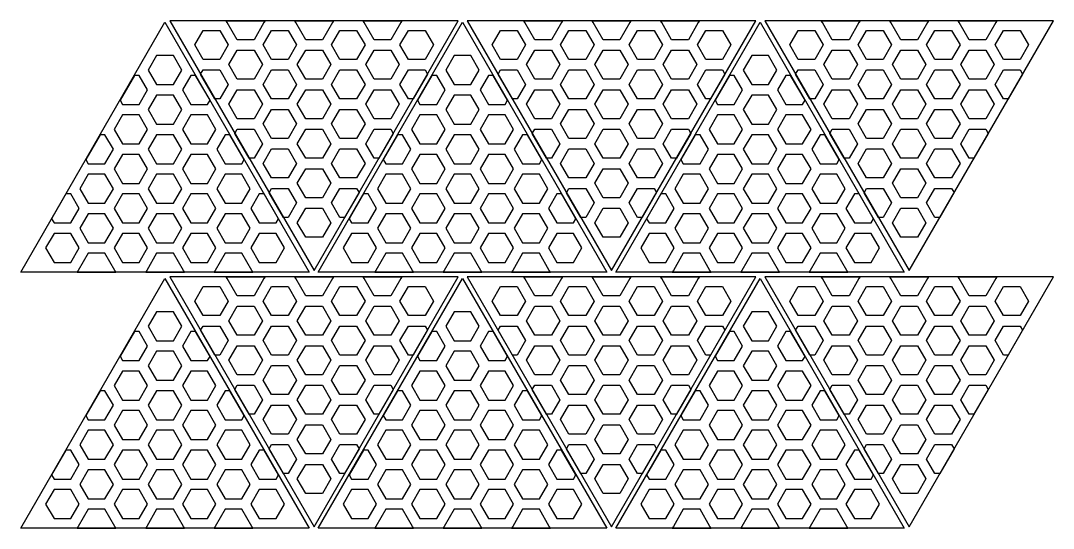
# Model space of a CAD drawing. Extents: x 3 to 759, y 3 to 375.
import ezdxf

# ---------------------------------------------------------------- set-up
doc = ezdxf.new("R2010")
doc.units = 0
doc.layers.add('Layer_1', color=7, linetype='CONTINUOUS')

msp = doc.modelspace()

# ---------------------------------------------------------------- linework, layer by layer
at = {"layer": 'Layer_1', "color": 1}
for points in [[(108.896258, 373.74043), (214.523262, 190.789078), (3.269245, 190.789078), (108.896258, 373.74043)], [(217.976485, 191.987082), (323.603489, 374.928892), (112.349472, 374.928892), (217.976485, 191.987082)], [(326.670413, 373.74043), (432.297713, 190.789078), (221.043104, 190.789078), (326.670413, 373.74043)], [(435.750645, 191.987082), (541.377945, 374.928892), (330.123336, 374.928892), (435.750645, 191.987082)], [(544.458149, 373.73999), (650.087984, 190.788638), (438.828305, 190.788638), (544.458149, 373.73999)], [(653.538405, 191.987482), (759.16824, 374.929292), (547.908561, 374.929292), (653.538405, 191.987482)], [(108.896258, 186.220971), (214.523262, 3.269618), (3.269245, 3.269618), (108.896258, 186.220971)], [(217.976485, 4.467722), (323.603489, 187.409532), (112.349472, 187.409532), (217.976485, 4.467722)], [(326.670413, 186.220971), (432.297713, 3.269618), (221.043104, 3.269618), (326.670413, 186.220971)], [(435.750645, 4.467722), (541.377945, 187.409532), (330.123336, 187.409532), (435.750645, 4.467722)], [(544.458149, 186.220531), (650.087984, 3.269179), (438.828305, 3.269179), (544.458149, 186.220531)], [(653.538405, 4.468122), (759.16824, 187.409932), (547.908561, 187.409932), (653.538405, 4.468122)]]:
    msp.add_lwpolyline(points, dxfattribs=at)
at = {"layer": 'Layer_1', "color": 5}
for points in [[(112.349472, 374.928674), (112.349472, 374.928674)], [(161.799472, 361.0046), (154.524472, 373.578904), (153.749472, 374.928914), (182.099472, 374.928914), (181.299472, 373.578904), (174.049472, 361.0046), (161.799472, 361.0046)], [(211.874472, 361.0046), (204.624472, 373.578904), (203.849472, 374.928914), (232.174472, 374.928914), (231.399472, 373.578904), (224.124472, 361.0046), (211.874472, 361.0046)], [(261.974472, 361.0046), (254.699472, 373.578904), (253.924472, 374.928914), (282.274472, 374.928914), (281.499472, 373.578904), (274.224472, 361.0046), (261.974472, 361.0046)], [(330.123336, 374.928674), (330.123336, 374.928674)], [(379.573475, 361.0046), (372.298454, 373.578904), (371.523452, 374.928914), (399.873531, 374.928914), (399.073529, 373.578904), (391.823509, 361.0046), (379.573475, 361.0046)], [(429.648615, 361.0046), (422.398595, 373.578904), (421.623592, 374.928914), (449.948672, 374.928914), (449.173669, 373.578904), (441.898649, 361.0046), (429.648615, 361.0046)], [(479.748755, 361.0046), (472.473735, 373.578904), (471.698733, 374.928914), (500.048812, 374.928914), (499.27381, 373.578904), (491.998789, 361.0046), (479.748755, 361.0046)], [(547.908561, 374.929074), (547.908561, 374.929074)], [(597.359887, 361.005), (590.084692, 373.579304), (589.309671, 374.929314), (617.660431, 374.929314), (616.860409, 373.579304), (609.610215, 361.005), (597.359887, 361.005)], [(647.436229, 361.005), (640.186034, 373.579304), (639.411014, 374.929314), (667.736773, 374.929314), (666.961752, 373.579304), (659.686557, 361.005), (647.436229, 361.005)], [(697.537571, 361.005), (690.262376, 373.579304), (689.487356, 374.929314), (717.838115, 374.929314), (717.063095, 373.579304), (709.7879, 361.005), (697.537571, 361.005)], [(136.749472, 346.605111), (130.624472, 357.204558), (136.749472, 367.829044), (148.999472, 367.829044), (155.124472, 357.204558), (148.999472, 346.605111), (136.749472, 346.605111)], [(186.849472, 346.605111), (180.724472, 357.204558), (186.849472, 367.829044), (199.099472, 367.829044), (205.224472, 357.204558), (199.099472, 346.605111), (186.849472, 346.605111)], [(236.924472, 346.605111), (230.799472, 357.204558), (236.924472, 367.829044), (249.174472, 367.829044), (255.299472, 357.204558), (249.174472, 346.605111), (236.924472, 346.605111)], [(287.024472, 346.605111), (280.899472, 357.204558), (287.024472, 367.829044), (299.274472, 367.829044), (305.399472, 357.204558), (299.274472, 346.605111), (287.024472, 346.605111)], [(354.523404, 346.605111), (348.398387, 357.204558), (354.523404, 367.829044), (366.773439, 367.829044), (372.898456, 357.204558), (366.773439, 346.605111), (354.523404, 346.605111)], [(404.623545, 346.605111), (398.498528, 357.204558), (404.623545, 367.829044), (416.873579, 367.829044), (422.998596, 357.204558), (416.873579, 346.605111), (404.623545, 346.605111)], [(454.698685, 346.605111), (448.573668, 357.204558), (454.698685, 367.829044), (466.948719, 367.829044), (473.073736, 357.204558), (466.948719, 346.605111), (454.698685, 346.605111)], [(504.798825, 346.605111), (498.673808, 357.204558), (504.798825, 367.829044), (517.04886, 367.829044), (523.173877, 357.204558), (517.04886, 346.605111), (504.798825, 346.605111)], [(572.309215, 346.605511), (566.184051, 357.204958), (572.309215, 367.829444), (584.559544, 367.829444), (590.684708, 357.204958), (584.559544, 346.605511), (572.309215, 346.605511)], [(622.410558, 346.605511), (616.285394, 357.204958), (622.410558, 367.829444), (634.660886, 367.829444), (640.78605, 357.204958), (634.660886, 346.605511), (622.410558, 346.605511)], [(672.4869, 346.605511), (666.361736, 357.204958), (672.4869, 367.829444), (684.737228, 367.829444), (690.862392, 357.204958), (684.737228, 346.605511), (672.4869, 346.605511)], [(722.588243, 346.605511), (716.463078, 357.204958), (722.588243, 367.829444), (734.838571, 367.829444), (740.963735, 357.204958), (734.838571, 346.605511), (722.588243, 346.605511)], [(102.794245, 349.364352), (96.669245, 338.739352), (102.794245, 328.139352), (115.044245, 328.139352), (121.169245, 338.739352), (115.044245, 349.364352), (102.794245, 349.364352)], [(161.799472, 332.13085), (155.674472, 342.755312), (161.799472, 353.354759), (174.049472, 353.354759), (180.174472, 342.755312), (174.049472, 332.13085), (161.799472, 332.13085)], [(211.874472, 332.13085), (205.749472, 342.755312), (211.874472, 353.354759), (224.124472, 353.354759), (230.249472, 342.755312), (224.124472, 332.13085), (211.874472, 332.13085)], [(261.974472, 332.13085), (255.849472, 342.755312), (261.974472, 353.354759), (274.224472, 353.354759), (280.349472, 342.755312), (274.224472, 332.13085), (261.974472, 332.13085)], [(320.568383, 349.364352), (314.443366, 338.739352), (320.568383, 328.139352), (332.818417, 328.139352), (338.943434, 338.739352), (332.818417, 349.364352), (320.568383, 349.364352)], [(379.573475, 332.13085), (373.448457, 342.755312), (379.573475, 353.354759), (391.823509, 353.354759), (397.948526, 342.755312), (391.823509, 332.13085), (379.573475, 332.13085)], [(429.648615, 332.13085), (423.523598, 342.755312), (429.648615, 353.354759), (441.898649, 353.354759), (448.023666, 342.755312), (441.898649, 332.13085), (429.648615, 332.13085)], [(479.748755, 332.13085), (473.623738, 342.755312), (479.748755, 353.354759), (491.998789, 353.354759), (498.123807, 342.755312), (491.998789, 332.13085), (479.748755, 332.13085)], [(538.355973, 349.363912), (532.230808, 338.738912), (538.355973, 328.138912), (550.606301, 328.138912), (556.731465, 338.738912), (550.606301, 349.363912), (538.355973, 349.363912)], [(597.359887, 332.13125), (591.234722, 342.755712), (597.359887, 353.355159), (609.610215, 353.355159), (615.735379, 342.755712), (609.610215, 332.13125), (597.359887, 332.13125)], [(647.436229, 332.13125), (641.311064, 342.755712), (647.436229, 353.355159), (659.686557, 353.355159), (665.811721, 342.755712), (659.686557, 332.13125), (647.436229, 332.13125)], [(697.537571, 332.13125), (691.412407, 342.755712), (697.537571, 353.355159), (709.7879, 353.355159), (715.913064, 342.755712), (709.7879, 332.13125), (697.537571, 332.13125)], [(86.469245, 334.889352), (75.994245, 316.739352), (77.769245, 313.664352), (90.019245, 313.664352), (96.144245, 324.264352), (90.019245, 334.889352), (86.469245, 334.889352)], [(127.844245, 334.889352), (121.719245, 324.264352), (127.844245, 313.664352), (140.094245, 313.664352), (141.844245, 316.689352), (131.319245, 334.889352), (127.844245, 334.889352)], [(145.424472, 317.656605), (134.949472, 335.780636), (136.749472, 338.880474), (148.999472, 338.880474), (155.124472, 328.281051), (148.999472, 317.656605), (145.424472, 317.656605)], [(186.849472, 317.656605), (180.724472, 328.281051), (186.849472, 338.880474), (199.099472, 338.880474), (205.224472, 328.281051), (199.099472, 317.656605), (186.849472, 317.656605)], [(236.924472, 317.656605), (230.799472, 328.281051), (236.924472, 338.880474), (249.174472, 338.880474), (255.299472, 328.281051), (249.174472, 317.656605), (236.924472, 317.656605)], [(287.024472, 317.656605), (280.899472, 328.281051), (287.024472, 338.880474), (299.274472, 338.880474), (301.024472, 335.830713), (290.524472, 317.656605), (287.024472, 317.656605)], [(304.243337, 334.889352), (293.768308, 316.739352), (295.543313, 313.664352), (307.793347, 313.664352), (313.918364, 324.264352), (307.793347, 334.889352), (304.243337, 334.889352)], [(345.618453, 334.889352), (339.493436, 324.264352), (345.618453, 313.664352), (357.868487, 313.664352), (359.618492, 316.689352), (349.093463, 334.889352), (345.618453, 334.889352)], [(363.198429, 317.656605), (352.723399, 335.780636), (354.523404, 338.880474), (366.773439, 338.880474), (372.898456, 328.281051), (366.773439, 317.656605), (363.198429, 317.656605)], [(404.623545, 317.656605), (398.498528, 328.281051), (404.623545, 338.880474), (416.873579, 338.880474), (422.998596, 328.281051), (416.873579, 317.656605), (404.623545, 317.656605)], [(454.698685, 317.656605), (448.573668, 328.281051), (454.698685, 338.880474), (466.948719, 338.880474), (473.073736, 328.281051), (466.948719, 317.656605), (454.698685, 317.656605)], [(504.798825, 317.656605), (498.673808, 328.281051), (504.798825, 338.880474), (517.04886, 338.880474), (518.798864, 335.830713), (508.298835, 317.656605), (504.798825, 317.656605)], [(522.030535, 334.888912), (511.555254, 316.738912), (513.330302, 313.663912), (525.58063, 313.663912), (531.705794, 324.263912), (525.58063, 334.888912), (522.030535, 334.888912)], [(563.406644, 334.888912), (557.28148, 324.263912), (563.406644, 313.663912), (575.656972, 313.663912), (577.407019, 316.688912), (566.881737, 334.888912), (563.406644, 334.888912)], [(580.984448, 317.657005), (570.509167, 335.781036), (572.309215, 338.880874), (584.559544, 338.880874), (590.684708, 328.281451), (584.559544, 317.657005), (580.984448, 317.657005)], [(622.410558, 317.657005), (616.285394, 328.281451), (622.410558, 338.880874), (634.660886, 338.880874), (640.78605, 328.281451), (634.660886, 317.657005), (622.410558, 317.657005)], [(672.4869, 317.657005), (666.361736, 328.281451), (672.4869, 338.880874), (684.737228, 338.880874), (690.862392, 328.281451), (684.737228, 317.657005), (672.4869, 317.657005)], [(722.588243, 317.657005), (716.463078, 328.281451), (722.588243, 338.880874), (734.838571, 338.880874), (736.588618, 335.831113), (726.088336, 317.657005), (722.588243, 317.657005)], [(102.794245, 320.414352), (96.669245, 309.814352), (102.794245, 299.189352), (115.044245, 299.189352), (121.169245, 309.814352), (115.044245, 320.414352), (102.794245, 320.414352)], [(161.799472, 303.18236), (155.674472, 313.806806), (161.799472, 324.406253), (174.049472, 324.406253), (180.174472, 313.806806), (174.049472, 303.18236), (161.799472, 303.18236)], [(211.874472, 303.18236), (205.749472, 313.806806), (211.874472, 324.406253), (224.124472, 324.406253), (230.249472, 313.806806), (224.124472, 303.18236), (211.874472, 303.18236)], [(261.974472, 303.18236), (255.849472, 313.806806), (261.974472, 324.406253), (274.224472, 324.406253), (280.349472, 313.806806), (274.224472, 303.18236), (261.974472, 303.18236)], [(320.568383, 320.414352), (314.443366, 309.814352), (320.568383, 299.189352), (332.818417, 299.189352), (338.943434, 309.814352), (332.818417, 320.414352), (320.568383, 320.414352)], [(379.573475, 303.18236), (373.448457, 313.806806), (379.573475, 324.406253), (391.823509, 324.406253), (397.948526, 313.806806), (391.823509, 303.18236), (379.573475, 303.18236)], [(429.648615, 303.18236), (423.523598, 313.806806), (429.648615, 324.406253), (441.898649, 324.406253), (448.023666, 313.806806), (441.898649, 303.18236), (429.648615, 303.18236)], [(479.748755, 303.18236), (473.623738, 313.806806), (479.748755, 324.406253), (491.998789, 324.406253), (498.123807, 313.806806), (491.998789, 303.18236), (479.748755, 303.18236)], [(538.355973, 320.413912), (532.230808, 309.813912), (538.355973, 299.188912), (550.606301, 299.188912), (556.731465, 309.813912), (550.606301, 320.413912), (538.355973, 320.413912)], [(597.359887, 303.18276), (591.234722, 313.807206), (597.359887, 324.406653), (609.610215, 324.406653), (615.735379, 313.807206), (609.610215, 303.18276), (597.359887, 303.18276)], [(647.436229, 303.18276), (641.311064, 313.807206), (647.436229, 324.406653), (659.686557, 324.406653), (665.811721, 313.807206), (659.686557, 303.18276), (647.436229, 303.18276)], [(697.537571, 303.18276), (691.412407, 313.807206), (697.537571, 324.406653), (709.7879, 324.406653), (715.913064, 313.807206), (709.7879, 303.18276), (697.537571, 303.18276)], [(186.849472, 288.708115), (180.724472, 299.332561), (186.849472, 309.957007), (199.099472, 309.957007), (205.224472, 299.332561), (199.099472, 288.708115), (186.849472, 288.708115)], [(236.924472, 288.708115), (230.799472, 299.332561), (236.924472, 309.957007), (249.174472, 309.957007), (255.299472, 299.332561), (249.174472, 288.708115), (236.924472, 288.708115)], [(404.623545, 288.708115), (398.498528, 299.332561), (404.623545, 309.957007), (416.873579, 309.957007), (422.998596, 299.332561), (416.873579, 288.708115), (404.623545, 288.708115)], [(454.698685, 288.708115), (448.573668, 299.332561), (454.698685, 309.957007), (466.948719, 309.957007), (473.073736, 299.332561), (466.948719, 288.708115), (454.698685, 288.708115)], [(622.410558, 288.708515), (616.285394, 299.332961), (622.410558, 309.957407), (634.660886, 309.957407), (640.78605, 299.332961), (634.660886, 288.708515), (622.410558, 288.708515)], [(672.4869, 288.708515), (666.361736, 299.332961), (672.4869, 309.957407), (684.737228, 309.957407), (690.862392, 299.332961), (684.737228, 288.708515), (672.4869, 288.708515)], [(77.769245, 305.939352), (71.644245, 295.339352), (77.769245, 284.714352), (90.019245, 284.714352), (96.144245, 295.339352), (90.019245, 305.939352), (77.769245, 305.939352)], [(127.844245, 305.939352), (121.719245, 295.339352), (127.844245, 284.714352), (140.094245, 284.714352), (146.219245, 295.339352), (140.094245, 305.939352), (127.844245, 305.939352)], [(295.543313, 305.939352), (289.418296, 295.339352), (295.543313, 284.714352), (307.793347, 284.714352), (313.918364, 295.339352), (307.793347, 305.939352), (295.543313, 305.939352)], [(345.618453, 305.939352), (339.493436, 295.339352), (345.618453, 284.714352), (357.868487, 284.714352), (363.993504, 295.339352), (357.868487, 305.939352), (345.618453, 305.939352)], [(513.330302, 305.938912), (507.205138, 295.338912), (513.330302, 284.713912), (525.58063, 284.713912), (531.705794, 295.338912), (525.58063, 305.938912), (513.330302, 305.938912)], [(563.406644, 305.938912), (557.28148, 295.338912), (563.406644, 284.713912), (575.656972, 284.713912), (581.782136, 295.338912), (575.656972, 305.938912), (563.406644, 305.938912)], [(170.474472, 274.258869), (159.999472, 292.382923), (161.799472, 295.482762), (174.049472, 295.482762), (180.174472, 284.858316), (174.049472, 274.258869), (170.474472, 274.258869)], [(211.874472, 274.258869), (205.749472, 284.858316), (211.874472, 295.482762), (224.124472, 295.482762), (230.249472, 284.858316), (224.124472, 274.258869), (211.874472, 274.258869)], [(261.974472, 274.258869), (255.849472, 284.858316), (261.974472, 295.482762), (274.224472, 295.482762), (275.974472, 292.432921), (265.474472, 274.258869), (261.974472, 274.258869)], [(388.248499, 274.258869), (377.77347, 292.382923), (379.573475, 295.482762), (391.823509, 295.482762), (397.948526, 284.858316), (391.823509, 274.258869), (388.248499, 274.258869)], [(429.648615, 274.258869), (423.523598, 284.858316), (429.648615, 295.482762), (441.898649, 295.482762), (448.023666, 284.858316), (441.898649, 274.258869), (429.648615, 274.258869)], [(479.748755, 274.258869), (473.623738, 284.858316), (479.748755, 295.482762), (491.998789, 295.482762), (493.748794, 292.432921), (483.248765, 274.258869), (479.748755, 274.258869)], [(606.035119, 274.259269), (595.559838, 292.383323), (597.359887, 295.483162), (609.610215, 295.483162), (615.735379, 284.858716), (609.610215, 274.259269), (606.035119, 274.259269)], [(647.436229, 274.259269), (641.311064, 284.858716), (647.436229, 295.483162), (659.686557, 295.483162), (665.811721, 284.858716), (659.686557, 274.259269), (647.436229, 274.259269)], [(697.537571, 274.259269), (691.412407, 284.858716), (697.537571, 295.483162), (709.7879, 295.483162), (711.537946, 292.433321), (701.037665, 274.259269), (697.537571, 274.259269)], [(61.394245, 291.464352), (50.919245, 273.339352), (52.719245, 270.239352), (64.969245, 270.239352), (71.094245, 280.864352), (64.969245, 291.464352), (61.394245, 291.464352)], [(102.794245, 291.464352), (96.669245, 280.864352), (102.794245, 270.239352), (115.044245, 270.239352), (121.169245, 280.864352), (115.044245, 291.464352), (102.794245, 291.464352)], [(152.894245, 291.464352), (146.769245, 280.864352), (152.894245, 270.239352), (165.144245, 270.239352), (166.894245, 273.289352), (156.394245, 291.464352), (152.894245, 291.464352)], [(279.168267, 291.464352), (268.693238, 273.339352), (270.493243, 270.239352), (282.743277, 270.239352), (288.868294, 280.864352), (282.743277, 291.464352), (279.168267, 291.464352)], [(320.568383, 291.464352), (314.443366, 280.864352), (320.568383, 270.239352), (332.818417, 270.239352), (338.943434, 280.864352), (332.818417, 291.464352), (320.568383, 291.464352)], [(370.668523, 291.464352), (364.543506, 280.864352), (370.668523, 270.239352), (382.918557, 270.239352), (384.668562, 273.289352), (374.168533, 291.464352), (370.668523, 291.464352)], [(496.954863, 291.463912), (486.479582, 273.338912), (488.279631, 270.238912), (500.529959, 270.238912), (506.655123, 280.863912), (500.529959, 291.463912), (496.954863, 291.463912)], [(538.355973, 291.463912), (532.230808, 280.863912), (538.355973, 270.238912), (550.606301, 270.238912), (556.731465, 280.863912), (550.606301, 291.463912), (538.355973, 291.463912)], [(588.457315, 291.463912), (582.332151, 280.863912), (588.457315, 270.238912), (600.707644, 270.238912), (602.45769, 273.288912), (591.957409, 291.463912), (588.457315, 291.463912)], [(186.849472, 259.784624), (180.724472, 270.384071), (186.849472, 281.008517), (199.099472, 281.008517), (205.224472, 270.384071), (199.099472, 259.784624), (186.849472, 259.784624)], [(236.924472, 259.784624), (230.799472, 270.384071), (236.924472, 281.008517), (249.174472, 281.008517), (255.299472, 270.384071), (249.174472, 259.784624), (236.924472, 259.784624)], [(404.623545, 259.784624), (398.498528, 270.384071), (404.623545, 281.008517), (416.873579, 281.008517), (422.998596, 270.384071), (416.873579, 259.784624), (404.623545, 259.784624)], [(454.698685, 259.784624), (448.573668, 270.384071), (454.698685, 281.008517), (466.948719, 281.008517), (473.073736, 270.384071), (466.948719, 259.784624), (454.698685, 259.784624)], [(622.410558, 259.785024), (616.285394, 270.384471), (622.410558, 281.008917), (634.660886, 281.008917), (640.78605, 270.384471), (634.660886, 259.785024), (622.410558, 259.785024)], [(672.4869, 259.785024), (666.361736, 270.384471), (672.4869, 281.008917), (684.737228, 281.008917), (690.862392, 270.384471), (684.737228, 259.785024), (672.4869, 259.785024)], [(77.769245, 277.014352), (71.644245, 266.389352), (77.769245, 255.764352), (90.019245, 255.764352), (96.144245, 266.389352), (90.019245, 277.014352), (77.769245, 277.014352)], [(127.844245, 277.014352), (121.719245, 266.389352), (127.844245, 255.764352), (140.094245, 255.764352), (146.219245, 266.389352), (140.094245, 277.014352), (127.844245, 277.014352)], [(295.543313, 277.014352), (289.418296, 266.389352), (295.543313, 255.764352), (307.793347, 255.764352), (313.918364, 266.389352), (307.793347, 277.014352), (295.543313, 277.014352)], [(345.618453, 277.014352), (339.493436, 266.389352), (345.618453, 255.764352), (357.868487, 255.764352), (363.993504, 266.389352), (357.868487, 277.014352), (345.618453, 277.014352)], [(513.330302, 277.013912), (507.205138, 266.388912), (513.330302, 255.763912), (525.58063, 255.763912), (531.705794, 266.388912), (525.58063, 277.013912), (513.330302, 277.013912)], [(563.406644, 277.013912), (557.28148, 266.388912), (563.406644, 255.763912), (575.656972, 255.763912), (581.782136, 266.388912), (575.656972, 277.013912), (563.406644, 277.013912)], [(211.874472, 245.310379), (205.749472, 255.909826), (211.874472, 266.534272), (224.124472, 266.534272), (230.249472, 255.909826), (224.124472, 245.310379), (211.874472, 245.310379)], [(429.648615, 245.310379), (423.523598, 255.909826), (429.648615, 266.534272), (441.898649, 266.534272), (448.023666, 255.909826), (441.898649, 245.310379), (429.648615, 245.310379)], [(647.436229, 245.310779), (641.311064, 255.910226), (647.436229, 266.534672), (659.686557, 266.534672), (665.811721, 255.910226), (659.686557, 245.310779), (647.436229, 245.310779)], [(52.719245, 262.539352), (46.594245, 251.914352), (52.719245, 241.314352), (64.969245, 241.314352), (71.094245, 251.914352), (64.969245, 262.539352), (52.719245, 262.539352)], [(102.794245, 262.539352), (96.669245, 251.914352), (102.794245, 241.314352), (115.044245, 241.314352), (121.169245, 251.914352), (115.044245, 262.539352), (102.794245, 262.539352)], [(152.894245, 262.539352), (146.769245, 251.914352), (152.894245, 241.314352), (165.144245, 241.314352), (171.269245, 251.914352), (165.144245, 262.539352), (152.894245, 262.539352)], [(270.493243, 262.539352), (264.368225, 251.914352), (270.493243, 241.314352), (282.743277, 241.314352), (288.868294, 251.914352), (282.743277, 262.539352), (270.493243, 262.539352)], [(320.568383, 262.539352), (314.443366, 251.914352), (320.568383, 241.314352), (332.818417, 241.314352), (338.943434, 251.914352), (332.818417, 262.539352), (320.568383, 262.539352)], [(370.668523, 262.539352), (364.543506, 251.914352), (370.668523, 241.314352), (382.918557, 241.314352), (389.043575, 251.914352), (382.918557, 262.539352), (370.668523, 262.539352)], [(488.279631, 262.538912), (482.154466, 251.913912), (488.279631, 241.313912), (500.529959, 241.313912), (506.655123, 251.913912), (500.529959, 262.538912), (488.279631, 262.538912)], [(538.355973, 262.538912), (532.230808, 251.913912), (538.355973, 241.313912), (550.606301, 241.313912), (556.731465, 251.913912), (550.606301, 262.538912), (538.355973, 262.538912)], [(588.457315, 262.538912), (582.332151, 251.913912), (588.457315, 241.313912), (600.707644, 241.313912), (606.832808, 251.913912), (600.707644, 262.538912), (588.457315, 262.538912)], [(195.549472, 230.836134), (185.074472, 248.985187), (186.849472, 252.060027), (199.099472, 252.060027), (205.224472, 241.46058), (199.099472, 230.836134), (195.549472, 230.836134)], [(236.924472, 230.836134), (230.799472, 241.46058), (236.924472, 252.060027), (249.174472, 252.060027), (250.924472, 249.035185), (240.399472, 230.836134), (236.924472, 230.836134)], [(413.323569, 230.836134), (402.84854, 248.985187), (404.623545, 252.060027), (416.873579, 252.060027), (422.998596, 241.46058), (416.873579, 230.836134), (413.323569, 230.836134)], [(454.698685, 230.836134), (448.573668, 241.46058), (454.698685, 252.060027), (466.948719, 252.060027), (468.698724, 249.035185), (458.173695, 230.836134), (454.698685, 230.836134)], [(631.110791, 230.836534), (620.63551, 248.985587), (622.410558, 252.060427), (634.660886, 252.060427), (640.78605, 241.46098), (634.660886, 230.836534), (631.110791, 230.836534)], [(672.4869, 230.836534), (666.361736, 241.46098), (672.4869, 252.060427), (684.737228, 252.060427), (686.487275, 249.035585), (675.961993, 230.836534), (672.4869, 230.836534)], [(36.344245, 248.064352), (25.869245, 229.939376), (27.669245, 226.839376), (39.919245, 226.839376), (46.044245, 237.439352), (39.919245, 248.064352), (36.344245, 248.064352)], [(77.769245, 248.064352), (71.644245, 237.439352), (77.769245, 226.839376), (90.019245, 226.839376), (96.144245, 237.439352), (90.019245, 248.064352), (77.769245, 248.064352)], [(127.844245, 248.064352), (121.719245, 237.439352), (127.844245, 226.839376), (140.094245, 226.839376), (146.219245, 237.439352), (140.094245, 248.064352), (127.844245, 248.064352)], [(177.944245, 248.064352), (171.819245, 237.439352), (177.944245, 226.839376), (190.194245, 226.839376), (191.944245, 229.889296), (181.444245, 248.064352), (177.944245, 248.064352)], [(254.118197, 248.064352), (243.643167, 229.939376), (245.443172, 226.839376), (257.693207, 226.839376), (263.818224, 237.439352), (257.693207, 248.064352), (254.118197, 248.064352)], [(295.543313, 248.064352), (289.418296, 237.439352), (295.543313, 226.839376), (307.793347, 226.839376), (313.918364, 237.439352), (307.793347, 248.064352), (295.543313, 248.064352)], [(345.618453, 248.064352), (339.493436, 237.439352), (345.618453, 226.839376), (357.868487, 226.839376), (363.993504, 237.439352), (357.868487, 248.064352), (345.618453, 248.064352)], [(395.718593, 248.064352), (389.593576, 237.439352), (395.718593, 226.839376), (407.968628, 226.839376), (409.718632, 229.889296), (399.218603, 248.064352), (395.718593, 248.064352)], [(471.904192, 248.063912), (461.428911, 229.938936), (463.228959, 226.838936), (475.479288, 226.838936), (481.604452, 237.438912), (475.479288, 248.063912), (471.904192, 248.063912)], [(513.330302, 248.063912), (507.205138, 237.438912), (513.330302, 226.838936), (525.58063, 226.838936), (531.705794, 237.438912), (525.58063, 248.063912), (513.330302, 248.063912)], [(563.406644, 248.063912), (557.28148, 237.438912), (563.406644, 226.838936), (575.656972, 226.838936), (581.782136, 237.438912), (575.656972, 248.063912), (563.406644, 248.063912)], [(613.507987, 248.063912), (607.382822, 237.438912), (613.507987, 226.838936), (625.758315, 226.838936), (627.508362, 229.888856), (617.00808, 248.063912), (613.507987, 248.063912)], [(211.874472, 216.361889), (205.749472, 226.986335), (211.874472, 237.585782), (224.124472, 237.585782), (230.249472, 226.986335), (224.124472, 216.361889), (211.874472, 216.361889)], [(429.648615, 216.361889), (423.523598, 226.986335), (429.648615, 237.585782), (441.898649, 237.585782), (448.023666, 226.986335), (441.898649, 216.361889), (429.648615, 216.361889)], [(647.436229, 216.362289), (641.311064, 226.986735), (647.436229, 237.586182), (659.686557, 237.586182), (665.811721, 226.986735), (659.686557, 216.362289), (647.436229, 216.362289)], [(52.719245, 233.589352), (46.594245, 222.964336), (52.719245, 212.364336), (64.969245, 212.364336), (71.094245, 222.964336), (64.969245, 233.589352), (52.719245, 233.589352)], [(102.794245, 233.589352), (96.669245, 222.964336), (102.794245, 212.364336), (115.044245, 212.364336), (121.169245, 222.964336), (115.044245, 233.589352), (102.794245, 233.589352)], [(152.894245, 233.589352), (146.769245, 222.964336), (152.894245, 212.364336), (165.144245, 212.364336), (171.269245, 222.964336), (165.144245, 233.589352), (152.894245, 233.589352)], [(270.493243, 233.589352), (264.368225, 222.964336), (270.493243, 212.364336), (282.743277, 212.364336), (288.868294, 222.964336), (282.743277, 233.589352), (270.493243, 233.589352)], [(320.568383, 233.589352), (314.443366, 222.964336), (320.568383, 212.364336), (332.818417, 212.364336), (338.943434, 222.964336), (332.818417, 233.589352), (320.568383, 233.589352)], [(370.668523, 233.589352), (364.543506, 222.964336), (370.668523, 212.364336), (382.918557, 212.364336), (389.043575, 222.964336), (382.918557, 233.589352), (370.668523, 233.589352)], [(488.279631, 233.588912), (482.154466, 222.963896), (488.279631, 212.363896), (500.529959, 212.363896), (506.655123, 222.963896), (500.529959, 233.588912), (488.279631, 233.588912)], [(538.355973, 233.588912), (532.230808, 222.963896), (538.355973, 212.363896), (550.606301, 212.363896), (556.731465, 222.963896), (550.606301, 233.588912), (538.355973, 233.588912)], [(588.457315, 233.588912), (582.332151, 222.963896), (588.457315, 212.363896), (600.707644, 212.363896), (606.832808, 222.963896), (600.707644, 233.588912), (588.457315, 233.588912)], [(27.669245, 219.114336), (21.544245, 208.514336), (27.669245, 197.889296), (39.919245, 197.889296), (46.044245, 208.514336), (39.919245, 219.114336), (27.669245, 219.114336)], [(77.769245, 219.114336), (71.644245, 208.514336), (77.769245, 197.889296), (90.019245, 197.889296), (96.144245, 208.514336), (90.019245, 219.114336), (77.769245, 219.114336)], [(127.844245, 219.114336), (121.719245, 208.514336), (127.844245, 197.889296), (140.094245, 197.889296), (146.219245, 208.514336), (140.094245, 219.114336), (127.844245, 219.114336)], [(177.944245, 219.114336), (171.819245, 208.514336), (177.944245, 197.889296), (190.194245, 197.889296), (196.319245, 208.514336), (190.194245, 219.114336), (177.944245, 219.114336)], [(245.443172, 219.114336), (239.318155, 208.514336), (245.443172, 197.889296), (257.693207, 197.889296), (263.818224, 208.514336), (257.693207, 219.114336), (245.443172, 219.114336)], [(295.543313, 219.114336), (289.418296, 208.514336), (295.543313, 197.889296), (307.793347, 197.889296), (313.918364, 208.514336), (307.793347, 219.114336), (295.543313, 219.114336)], [(345.618453, 219.114336), (339.493436, 208.514336), (345.618453, 197.889296), (357.868487, 197.889296), (363.993504, 208.514336), (357.868487, 219.114336), (345.618453, 219.114336)], [(395.718593, 219.114336), (389.593576, 208.514336), (395.718593, 197.889296), (407.968628, 197.889296), (414.093645, 208.514336), (407.968628, 219.114336), (395.718593, 219.114336)], [(463.228959, 219.113896), (457.103795, 208.513896), (463.228959, 197.888856), (475.479288, 197.888856), (481.604452, 208.513896), (475.479288, 219.113896), (463.228959, 219.113896)], [(513.330302, 219.113896), (507.205138, 208.513896), (513.330302, 197.888856), (525.58063, 197.888856), (531.705794, 208.513896), (525.58063, 219.113896), (513.330302, 219.113896)], [(563.406644, 219.113896), (557.28148, 208.513896), (563.406644, 197.888856), (575.656972, 197.888856), (581.782136, 208.513896), (575.656972, 219.113896), (563.406644, 219.113896)], [(613.507987, 219.113896), (607.382822, 208.513896), (613.507987, 197.888856), (625.758315, 197.888856), (631.883479, 208.513896), (625.758315, 219.113896), (613.507987, 219.113896)], [(52.719245, 204.714096), (45.444245, 192.139136), (44.669245, 190.789056), (73.019245, 190.789056), (72.219245, 192.139136), (64.969245, 204.714096), (52.719245, 204.714096)], [(102.794245, 204.714096), (95.544245, 192.139136), (94.769245, 190.789056), (123.094245, 190.789056), (122.319245, 192.139136), (115.044245, 204.714096), (102.794245, 204.714096)], [(152.894245, 204.714096), (145.619245, 192.139136), (144.844245, 190.789056), (173.194245, 190.789056), (172.419245, 192.139136), (165.144245, 204.714096), (152.894245, 204.714096)], [(270.493243, 204.714096), (263.218222, 192.139136), (262.44322, 190.789056), (290.793299, 190.789056), (289.993297, 192.139136), (282.743277, 204.714096), (270.493243, 204.714096)], [(320.568383, 204.714096), (313.318363, 192.139136), (312.54336, 190.789056), (340.86844, 190.789056), (340.093437, 192.139136), (332.818417, 204.714096), (320.568383, 204.714096)], [(370.668523, 204.714096), (363.393503, 192.139136), (362.618501, 190.789056), (390.96858, 190.789056), (390.193578, 192.139136), (382.918557, 204.714096), (370.668523, 204.714096)], [(488.279631, 204.713656), (481.004436, 192.138696), (480.229415, 190.788616), (508.580175, 190.788616), (507.780153, 192.138696), (500.529959, 204.713656), (488.279631, 204.713656)], [(538.355973, 204.713656), (531.105778, 192.138696), (530.330758, 190.788616), (558.656517, 190.788616), (557.881496, 192.138696), (550.606301, 204.713656), (538.355973, 204.713656)], [(588.457315, 204.713656), (581.18212, 192.138696), (580.4071, 190.788616), (608.757859, 190.788616), (607.982839, 192.138696), (600.707644, 204.713656), (588.457315, 204.713656)], [(3.269245, 190.789296), (3.269245, 190.789296)], [(221.043104, 190.789296), (221.043104, 190.789296)], [(438.828305, 190.788856), (438.828305, 190.788856)], [(112.349472, 187.409314), (112.349472, 187.409314)], [(161.799472, 173.48524), (154.524472, 186.059544), (153.749472, 187.409554), (182.099472, 187.409554), (181.299472, 186.059544), (174.049472, 173.48524), (161.799472, 173.48524)], [(211.874472, 173.48524), (204.624472, 186.059544), (203.849472, 187.409554), (232.174472, 187.409554), (231.399472, 186.059544), (224.124472, 173.48524), (211.874472, 173.48524)], [(261.974472, 173.48524), (254.699472, 186.059544), (253.924472, 187.409554), (282.274472, 187.409554), (281.499472, 186.059544), (274.224472, 173.48524), (261.974472, 173.48524)], [(330.123336, 187.409314), (330.123336, 187.409314)], [(379.573475, 173.48524), (372.298454, 186.059544), (371.523452, 187.409554), (399.873531, 187.409554), (399.073529, 186.059544), (391.823509, 173.48524), (379.573475, 173.48524)], [(429.648615, 173.48524), (422.398595, 186.059544), (421.623592, 187.409554), (449.948672, 187.409554), (449.173669, 186.059544), (441.898649, 173.48524), (429.648615, 173.48524)], [(479.748755, 173.48524), (472.473735, 186.059544), (471.698733, 187.409554), (500.048812, 187.409554), (499.27381, 186.059544), (491.998789, 173.48524), (479.748755, 173.48524)], [(547.908561, 187.409714), (547.908561, 187.409714)], [(597.359887, 173.48564), (590.084692, 186.059944), (589.309671, 187.409954), (617.660431, 187.409954), (616.860409, 186.059944), (609.610215, 173.48564), (597.359887, 173.48564)], [(647.436229, 173.48564), (640.186034, 186.059944), (639.411014, 187.409954), (667.736773, 187.409954), (666.961752, 186.059944), (659.686557, 173.48564), (647.436229, 173.48564)], [(697.537571, 173.48564), (690.262376, 186.059944), (689.487356, 187.409954), (717.838115, 187.409954), (717.063095, 186.059944), (709.7879, 173.48564), (697.537571, 173.48564)], [(136.749472, 159.085751), (130.624472, 169.685198), (136.749472, 180.309684), (148.999472, 180.309684), (155.124472, 169.685198), (148.999472, 159.085751), (136.749472, 159.085751)], [(186.849472, 159.085751), (180.724472, 169.685198), (186.849472, 180.309684), (199.099472, 180.309684), (205.224472, 169.685198), (199.099472, 159.085751), (186.849472, 159.085751)], [(236.924472, 159.085751), (230.799472, 169.685198), (236.924472, 180.309684), (249.174472, 180.309684), (255.299472, 169.685198), (249.174472, 159.085751), (236.924472, 159.085751)], [(287.024472, 159.085751), (280.899472, 169.685198), (287.024472, 180.309684), (299.274472, 180.309684), (305.399472, 169.685198), (299.274472, 159.085751), (287.024472, 159.085751)], [(354.523404, 159.085751), (348.398387, 169.685198), (354.523404, 180.309684), (366.773439, 180.309684), (372.898456, 169.685198), (366.773439, 159.085751), (354.523404, 159.085751)], [(404.623545, 159.085751), (398.498528, 169.685198), (404.623545, 180.309684), (416.873579, 180.309684), (422.998596, 169.685198), (416.873579, 159.085751), (404.623545, 159.085751)], [(454.698685, 159.085751), (448.573668, 169.685198), (454.698685, 180.309684), (466.948719, 180.309684), (473.073736, 169.685198), (466.948719, 159.085751), (454.698685, 159.085751)], [(504.798825, 159.085751), (498.673808, 169.685198), (504.798825, 180.309684), (517.04886, 180.309684), (523.173877, 169.685198), (517.04886, 159.085751), (504.798825, 159.085751)], [(572.309215, 159.086151), (566.184051, 169.685598), (572.309215, 180.310084), (584.559544, 180.310084), (590.684708, 169.685598), (584.559544, 159.086151), (572.309215, 159.086151)], [(622.410558, 159.086151), (616.285394, 169.685598), (622.410558, 180.310084), (634.660886, 180.310084), (640.78605, 169.685598), (634.660886, 159.086151), (622.410558, 159.086151)], [(672.4869, 159.086151), (666.361736, 169.685598), (672.4869, 180.310084), (684.737228, 180.310084), (690.862392, 169.685598), (684.737228, 159.086151), (672.4869, 159.086151)], [(722.588243, 159.086151), (716.463078, 169.685598), (722.588243, 180.310084), (734.838571, 180.310084), (740.963735, 169.685598), (734.838571, 159.086151), (722.588243, 159.086151)], [(102.794245, 161.844893), (96.669245, 151.219893), (102.794245, 140.619893), (115.044245, 140.619893), (121.169245, 151.219893), (115.044245, 161.844893), (102.794245, 161.844893)], [(161.799472, 144.61149), (155.674472, 155.235952), (161.799472, 165.835399), (174.049472, 165.835399), (180.174472, 155.235952), (174.049472, 144.61149), (161.799472, 144.61149)], [(211.874472, 144.61149), (205.749472, 155.235952), (211.874472, 165.835399), (224.124472, 165.835399), (230.249472, 155.235952), (224.124472, 144.61149), (211.874472, 144.61149)], [(261.974472, 144.61149), (255.849472, 155.235952), (261.974472, 165.835399), (274.224472, 165.835399), (280.349472, 155.235952), (274.224472, 144.61149), (261.974472, 144.61149)], [(320.568383, 161.844893), (314.443366, 151.219893), (320.568383, 140.619893), (332.818417, 140.619893), (338.943434, 151.219893), (332.818417, 161.844893), (320.568383, 161.844893)], [(379.573475, 144.61149), (373.448457, 155.235952), (379.573475, 165.835399), (391.823509, 165.835399), (397.948526, 155.235952), (391.823509, 144.61149), (379.573475, 144.61149)], [(429.648615, 144.61149), (423.523598, 155.235952), (429.648615, 165.835399), (441.898649, 165.835399), (448.023666, 155.235952), (441.898649, 144.61149), (429.648615, 144.61149)], [(479.748755, 144.61149), (473.623738, 155.235952), (479.748755, 165.835399), (491.998789, 165.835399), (498.123807, 155.235952), (491.998789, 144.61149), (479.748755, 144.61149)], [(538.355973, 161.844453), (532.230808, 151.219453), (538.355973, 140.619453), (550.606301, 140.619453), (556.731465, 151.219453), (550.606301, 161.844453), (538.355973, 161.844453)], [(597.359887, 144.61189), (591.234722, 155.236352), (597.359887, 165.835799), (609.610215, 165.835799), (615.735379, 155.236352), (609.610215, 144.61189), (597.359887, 144.61189)], [(647.436229, 144.61189), (641.311064, 155.236352), (647.436229, 165.835799), (659.686557, 165.835799), (665.811721, 155.236352), (659.686557, 144.61189), (647.436229, 144.61189)], [(697.537571, 144.61189), (691.412407, 155.236352), (697.537571, 165.835799), (709.7879, 165.835799), (715.913064, 155.236352), (709.7879, 144.61189), (697.537571, 144.61189)], [(145.424472, 130.137245), (134.949472, 148.261276), (136.749472, 151.361114), (148.999472, 151.361114), (155.124472, 140.761691), (148.999472, 130.137245), (145.424472, 130.137245)], [(186.849472, 130.137245), (180.724472, 140.761691), (186.849472, 151.361114), (199.099472, 151.361114), (205.224472, 140.761691), (199.099472, 130.137245), (186.849472, 130.137245)], [(236.924472, 130.137245), (230.799472, 140.761691), (236.924472, 151.361114), (249.174472, 151.361114), (255.299472, 140.761691), (249.174472, 130.137245), (236.924472, 130.137245)], [(287.024472, 130.137245), (280.899472, 140.761691), (287.024472, 151.361114), (299.274472, 151.361114), (301.024472, 148.311353), (290.524472, 130.137245), (287.024472, 130.137245)], [(363.198429, 130.137245), (352.723399, 148.261276), (354.523404, 151.361114), (366.773439, 151.361114), (372.898456, 140.761691), (366.773439, 130.137245), (363.198429, 130.137245)], [(404.623545, 130.137245), (398.498528, 140.761691), (404.623545, 151.361114), (416.873579, 151.361114), (422.998596, 140.761691), (416.873579, 130.137245), (404.623545, 130.137245)], [(454.698685, 130.137245), (448.573668, 140.761691), (454.698685, 151.361114), (466.948719, 151.361114), (473.073736, 140.761691), (466.948719, 130.137245), (454.698685, 130.137245)], [(504.798825, 130.137245), (498.673808, 140.761691), (504.798825, 151.361114), (517.04886, 151.361114), (518.798864, 148.311353), (508.298835, 130.137245), (504.798825, 130.137245)], [(580.984448, 130.137645), (570.509167, 148.261676), (572.309215, 151.361514), (584.559544, 151.361514), (590.684708, 140.762091), (584.559544, 130.137645), (580.984448, 130.137645)], [(622.410558, 130.137645), (616.285394, 140.762091), (622.410558, 151.361514), (634.660886, 151.361514), (640.78605, 140.762091), (634.660886, 130.137645), (622.410558, 130.137645)], [(672.4869, 130.137645), (666.361736, 140.762091), (672.4869, 151.361514), (684.737228, 151.361514), (690.862392, 140.762091), (684.737228, 130.137645), (672.4869, 130.137645)], [(722.588243, 130.137645), (716.463078, 140.762091), (722.588243, 151.361514), (734.838571, 151.361514), (736.588618, 148.311753), (726.088336, 130.137645), (722.588243, 130.137645)], [(86.469245, 147.369893), (75.994245, 129.219893), (77.769245, 126.144893), (90.019245, 126.144893), (96.144245, 136.744893), (90.019245, 147.369893), (86.469245, 147.369893)], [(127.844245, 147.369893), (121.719245, 136.744893), (127.844245, 126.144893), (140.094245, 126.144893), (141.844245, 129.169893), (131.319245, 147.369893), (127.844245, 147.369893)], [(304.243337, 147.369893), (293.768308, 129.219893), (295.543313, 126.144893), (307.793347, 126.144893), (313.918364, 136.744893), (307.793347, 147.369893), (304.243337, 147.369893)], [(345.618453, 147.369893), (339.493436, 136.744893), (345.618453, 126.144893), (357.868487, 126.144893), (359.618492, 129.169893), (349.093463, 147.369893), (345.618453, 147.369893)], [(522.030535, 147.369453), (511.555254, 129.219453), (513.330302, 126.144453), (525.58063, 126.144453), (531.705794, 136.744453), (525.58063, 147.369453), (522.030535, 147.369453)], [(563.406644, 147.369453), (557.28148, 136.744453), (563.406644, 126.144453), (575.656972, 126.144453), (577.407019, 129.169453), (566.881737, 147.369453), (563.406644, 147.369453)], [(161.799472, 115.663), (155.674472, 126.287446), (161.799472, 136.886893), (174.049472, 136.886893), (180.174472, 126.287446), (174.049472, 115.663), (161.799472, 115.663)], [(211.874472, 115.663), (205.749472, 126.287446), (211.874472, 136.886893), (224.124472, 136.886893), (230.249472, 126.287446), (224.124472, 115.663), (211.874472, 115.663)], [(261.974472, 115.663), (255.849472, 126.287446), (261.974472, 136.886893), (274.224472, 136.886893), (280.349472, 126.287446), (274.224472, 115.663), (261.974472, 115.663)], [(379.573475, 115.663), (373.448457, 126.287446), (379.573475, 136.886893), (391.823509, 136.886893), (397.948526, 126.287446), (391.823509, 115.663), (379.573475, 115.663)], [(429.648615, 115.663), (423.523598, 126.287446), (429.648615, 136.886893), (441.898649, 136.886893), (448.023666, 126.287446), (441.898649, 115.663), (429.648615, 115.663)], [(479.748755, 115.663), (473.623738, 126.287446), (479.748755, 136.886893), (491.998789, 136.886893), (498.123807, 126.287446), (491.998789, 115.663), (479.748755, 115.663)], [(597.359887, 115.6634), (591.234722, 126.287846), (597.359887, 136.887293), (609.610215, 136.887293), (615.735379, 126.287846), (609.610215, 115.6634), (597.359887, 115.6634)], [(647.436229, 115.6634), (641.311064, 126.287846), (647.436229, 136.887293), (659.686557, 136.887293), (665.811721, 126.287846), (659.686557, 115.6634), (647.436229, 115.6634)], [(697.537571, 115.6634), (691.412407, 126.287846), (697.537571, 136.887293), (709.7879, 136.887293), (715.913064, 126.287846), (709.7879, 115.6634), (697.537571, 115.6634)], [(102.794245, 132.894893), (96.669245, 122.294893), (102.794245, 111.669893), (115.044245, 111.669893), (121.169245, 122.294893), (115.044245, 132.894893), (102.794245, 132.894893)], [(320.568383, 132.894893), (314.443366, 122.294893), (320.568383, 111.669893), (332.818417, 111.669893), (338.943434, 122.294893), (332.818417, 132.894893), (320.568383, 132.894893)], [(538.355973, 132.894453), (532.230808, 122.294453), (538.355973, 111.669453), (550.606301, 111.669453), (556.731465, 122.294453), (550.606301, 132.894453), (538.355973, 132.894453)], [(186.849472, 101.188755), (180.724472, 111.813201), (186.849472, 122.437647), (199.099472, 122.437647), (205.224472, 111.813201), (199.099472, 101.188755), (186.849472, 101.188755)], [(236.924472, 101.188755), (230.799472, 111.813201), (236.924472, 122.437647), (249.174472, 122.437647), (255.299472, 111.813201), (249.174472, 101.188755), (236.924472, 101.188755)], [(404.623545, 101.188755), (398.498528, 111.813201), (404.623545, 122.437647), (416.873579, 122.437647), (422.998596, 111.813201), (416.873579, 101.188755), (404.623545, 101.188755)], [(454.698685, 101.188755), (448.573668, 111.813201), (454.698685, 122.437647), (466.948719, 122.437647), (473.073736, 111.813201), (466.948719, 101.188755), (454.698685, 101.188755)], [(622.410558, 101.189155), (616.285394, 111.813601), (622.410558, 122.438047), (634.660886, 122.438047), (640.78605, 111.813601), (634.660886, 101.189155), (622.410558, 101.189155)], [(672.4869, 101.189155), (666.361736, 111.813601), (672.4869, 122.438047), (684.737228, 122.438047), (690.862392, 111.813601), (684.737228, 101.189155), (672.4869, 101.189155)], [(77.769245, 118.419893), (71.644245, 107.819893), (77.769245, 97.194893), (90.019245, 97.194893), (96.144245, 107.819893), (90.019245, 118.419893), (77.769245, 118.419893)], [(127.844245, 118.419893), (121.719245, 107.819893), (127.844245, 97.194893), (140.094245, 97.194893), (146.219245, 107.819893), (140.094245, 118.419893), (127.844245, 118.419893)], [(295.543313, 118.419893), (289.418296, 107.819893), (295.543313, 97.194893), (307.793347, 97.194893), (313.918364, 107.819893), (307.793347, 118.419893), (295.543313, 118.419893)], [(345.618453, 118.419893), (339.493436, 107.819893), (345.618453, 97.194893), (357.868487, 97.194893), (363.993504, 107.819893), (357.868487, 118.419893), (345.618453, 118.419893)], [(513.330302, 118.419453), (507.205138, 107.819453), (513.330302, 97.194453), (525.58063, 97.194453), (531.705794, 107.819453), (525.58063, 118.419453), (513.330302, 118.419453)], [(563.406644, 118.419453), (557.28148, 107.819453), (563.406644, 97.194453), (575.656972, 97.194453), (581.782136, 107.819453), (575.656972, 118.419453), (563.406644, 118.419453)], [(170.474472, 86.739509), (159.999472, 104.863563), (161.799472, 107.963402), (174.049472, 107.963402), (180.174472, 97.338956), (174.049472, 86.739509), (170.474472, 86.739509)], [(211.874472, 86.739509), (205.749472, 97.338956), (211.874472, 107.963402), (224.124472, 107.963402), (230.249472, 97.338956), (224.124472, 86.739509), (211.874472, 86.739509)], [(261.974472, 86.739509), (255.849472, 97.338956), (261.974472, 107.963402), (274.224472, 107.963402), (275.974472, 104.913561), (265.474472, 86.739509), (261.974472, 86.739509)], [(388.248499, 86.739509), (377.77347, 104.863563), (379.573475, 107.963402), (391.823509, 107.963402), (397.948526, 97.338956), (391.823509, 86.739509), (388.248499, 86.739509)], [(429.648615, 86.739509), (423.523598, 97.338956), (429.648615, 107.963402), (441.898649, 107.963402), (448.023666, 97.338956), (441.898649, 86.739509), (429.648615, 86.739509)], [(479.748755, 86.739509), (473.623738, 97.338956), (479.748755, 107.963402), (491.998789, 107.963402), (493.748794, 104.913561), (483.248765, 86.739509), (479.748755, 86.739509)], [(606.035119, 86.739909), (595.559838, 104.863963), (597.359887, 107.963802), (609.610215, 107.963802), (615.735379, 97.339356), (609.610215, 86.739909), (606.035119, 86.739909)], [(647.436229, 86.739909), (641.311064, 97.339356), (647.436229, 107.963802), (659.686557, 107.963802), (665.811721, 97.339356), (659.686557, 86.739909), (647.436229, 86.739909)], [(697.537571, 86.739909), (691.412407, 97.339356), (697.537571, 107.963802), (709.7879, 107.963802), (711.537946, 104.913961), (701.037665, 86.739909), (697.537571, 86.739909)], [(61.394245, 103.944893), (50.919245, 85.819893), (52.719245, 82.719893), (64.969245, 82.719893), (71.094245, 93.344893), (64.969245, 103.944893), (61.394245, 103.944893)], [(102.794245, 103.944893), (96.669245, 93.344893), (102.794245, 82.719893), (115.044245, 82.719893), (121.169245, 93.344893), (115.044245, 103.944893), (102.794245, 103.944893)], [(152.894245, 103.944893), (146.769245, 93.344893), (152.894245, 82.719893), (165.144245, 82.719893), (166.894245, 85.769893), (156.394245, 103.944893), (152.894245, 103.944893)], [(279.168267, 103.944893), (268.693238, 85.819893), (270.493243, 82.719893), (282.743277, 82.719893), (288.868294, 93.344893), (282.743277, 103.944893), (279.168267, 103.944893)], [(320.568383, 103.944893), (314.443366, 93.344893), (320.568383, 82.719893), (332.818417, 82.719893), (338.943434, 93.344893), (332.818417, 103.944893), (320.568383, 103.944893)], [(370.668523, 103.944893), (364.543506, 93.344893), (370.668523, 82.719893), (382.918557, 82.719893), (384.668562, 85.769893), (374.168533, 103.944893), (370.668523, 103.944893)], [(496.954863, 103.944453), (486.479582, 85.819453), (488.279631, 82.719453), (500.529959, 82.719453), (506.655123, 93.344453), (500.529959, 103.944453), (496.954863, 103.944453)], [(538.355973, 103.944453), (532.230808, 93.344453), (538.355973, 82.719453), (550.606301, 82.719453), (556.731465, 93.344453), (550.606301, 103.944453), (538.355973, 103.944453)], [(588.457315, 103.944453), (582.332151, 93.344453), (588.457315, 82.719453), (600.707644, 82.719453), (602.45769, 85.769453), (591.957409, 103.944453), (588.457315, 103.944453)], [(186.849472, 72.265264), (180.724472, 82.864711), (186.849472, 93.489157), (199.099472, 93.489157), (205.224472, 82.864711), (199.099472, 72.265264), (186.849472, 72.265264)], [(236.924472, 72.265264), (230.799472, 82.864711), (236.924472, 93.489157), (249.174472, 93.489157), (255.299472, 82.864711), (249.174472, 72.265264), (236.924472, 72.265264)], [(404.623545, 72.265264), (398.498528, 82.864711), (404.623545, 93.489157), (416.873579, 93.489157), (422.998596, 82.864711), (416.873579, 72.265264), (404.623545, 72.265264)], [(454.698685, 72.265264), (448.573668, 82.864711), (454.698685, 93.489157), (466.948719, 93.489157), (473.073736, 82.864711), (466.948719, 72.265264), (454.698685, 72.265264)], [(622.410558, 72.265664), (616.285394, 82.865111), (622.410558, 93.489557), (634.660886, 93.489557), (640.78605, 82.865111), (634.660886, 72.265664), (622.410558, 72.265664)], [(672.4869, 72.265664), (666.361736, 82.865111), (672.4869, 93.489557), (684.737228, 93.489557), (690.862392, 82.865111), (684.737228, 72.265664), (672.4869, 72.265664)], [(77.769245, 89.494893), (71.644245, 78.869893), (77.769245, 68.244893), (90.019245, 68.244893), (96.144245, 78.869893), (90.019245, 89.494893), (77.769245, 89.494893)], [(127.844245, 89.494893), (121.719245, 78.869893), (127.844245, 68.244893), (140.094245, 68.244893), (146.219245, 78.869893), (140.094245, 89.494893), (127.844245, 89.494893)], [(295.543313, 89.494893), (289.418296, 78.869893), (295.543313, 68.244893), (307.793347, 68.244893), (313.918364, 78.869893), (307.793347, 89.494893), (295.543313, 89.494893)], [(345.618453, 89.494893), (339.493436, 78.869893), (345.618453, 68.244893), (357.868487, 68.244893), (363.993504, 78.869893), (357.868487, 89.494893), (345.618453, 89.494893)], [(513.330302, 89.494453), (507.205138, 78.869453), (513.330302, 68.244453), (525.58063, 68.244453), (531.705794, 78.869453), (525.58063, 89.494453), (513.330302, 89.494453)], [(563.406644, 89.494453), (557.28148, 78.869453), (563.406644, 68.244453), (575.656972, 68.244453), (581.782136, 78.869453), (575.656972, 89.494453), (563.406644, 89.494453)], [(211.874472, 57.791019), (205.749472, 68.390466), (211.874472, 79.014912), (224.124472, 79.014912), (230.249472, 68.390466), (224.124472, 57.791019), (211.874472, 57.791019)], [(429.648615, 57.791019), (423.523598, 68.390466), (429.648615, 79.014912), (441.898649, 79.014912), (448.023666, 68.390466), (441.898649, 57.791019), (429.648615, 57.791019)], [(647.436229, 57.791419), (641.311064, 68.390866), (647.436229, 79.015312), (659.686557, 79.015312), (665.811721, 68.390866), (659.686557, 57.791419), (647.436229, 57.791419)], [(52.719245, 75.019893), (46.594245, 64.394893), (52.719245, 53.794893), (64.969245, 53.794893), (71.094245, 64.394893), (64.969245, 75.019893), (52.719245, 75.019893)], [(102.794245, 75.019893), (96.669245, 64.394893), (102.794245, 53.794893), (115.044245, 53.794893), (121.169245, 64.394893), (115.044245, 75.019893), (102.794245, 75.019893)], [(152.894245, 75.019893), (146.769245, 64.394893), (152.894245, 53.794893), (165.144245, 53.794893), (171.269245, 64.394893), (165.144245, 75.019893), (152.894245, 75.019893)], [(270.493243, 75.019893), (264.368225, 64.394893), (270.493243, 53.794893), (282.743277, 53.794893), (288.868294, 64.394893), (282.743277, 75.019893), (270.493243, 75.019893)], [(320.568383, 75.019893), (314.443366, 64.394893), (320.568383, 53.794893), (332.818417, 53.794893), (338.943434, 64.394893), (332.818417, 75.019893), (320.568383, 75.019893)], [(370.668523, 75.019893), (364.543506, 64.394893), (370.668523, 53.794893), (382.918557, 53.794893), (389.043575, 64.394893), (382.918557, 75.019893), (370.668523, 75.019893)], [(488.279631, 75.019453), (482.154466, 64.394453), (488.279631, 53.794453), (500.529959, 53.794453), (506.655123, 64.394453), (500.529959, 75.019453), (488.279631, 75.019453)], [(538.355973, 75.019453), (532.230808, 64.394453), (538.355973, 53.794453), (550.606301, 53.794453), (556.731465, 64.394453), (550.606301, 75.019453), (538.355973, 75.019453)], [(588.457315, 75.019453), (582.332151, 64.394453), (588.457315, 53.794453), (600.707644, 53.794453), (606.832808, 64.394453), (600.707644, 75.019453), (588.457315, 75.019453)], [(36.344245, 60.544893), (25.869245, 42.419917), (27.669245, 39.319917), (39.919245, 39.319917), (46.044245, 49.919893), (39.919245, 60.544893), (36.344245, 60.544893)], [(77.769245, 60.544893), (71.644245, 49.919893), (77.769245, 39.319917), (90.019245, 39.319917), (96.144245, 49.919893), (90.019245, 60.544893), (77.769245, 60.544893)], [(127.844245, 60.544893), (121.719245, 49.919893), (127.844245, 39.319917), (140.094245, 39.319917), (146.219245, 49.919893), (140.094245, 60.544893), (127.844245, 60.544893)], [(177.944245, 60.544893), (171.819245, 49.919893), (177.944245, 39.319917), (190.194245, 39.319917), (191.944245, 42.369837), (181.444245, 60.544893), (177.944245, 60.544893)], [(195.549472, 43.316774), (185.074472, 61.465827), (186.849472, 64.540667), (199.099472, 64.540667), (205.224472, 53.94122), (199.099472, 43.316774), (195.549472, 43.316774)], [(236.924472, 43.316774), (230.799472, 53.94122), (236.924472, 64.540667), (249.174472, 64.540667), (250.924472, 61.515825), (240.399472, 43.316774), (236.924472, 43.316774)], [(254.118197, 60.544893), (243.643167, 42.419917), (245.443172, 39.319917), (257.693207, 39.319917), (263.818224, 49.919893), (257.693207, 60.544893), (254.118197, 60.544893)], [(295.543313, 60.544893), (289.418296, 49.919893), (295.543313, 39.319917), (307.793347, 39.319917), (313.918364, 49.919893), (307.793347, 60.544893), (295.543313, 60.544893)], [(345.618453, 60.544893), (339.493436, 49.919893), (345.618453, 39.319917), (357.868487, 39.319917), (363.993504, 49.919893), (357.868487, 60.544893), (345.618453, 60.544893)], [(395.718593, 60.544893), (389.593576, 49.919893), (395.718593, 39.319917), (407.968628, 39.319917), (409.718632, 42.369837), (399.218603, 60.544893), (395.718593, 60.544893)], [(413.323569, 43.316774), (402.84854, 61.465827), (404.623545, 64.540667), (416.873579, 64.540667), (422.998596, 53.94122), (416.873579, 43.316774), (413.323569, 43.316774)], [(454.698685, 43.316774), (448.573668, 53.94122), (454.698685, 64.540667), (466.948719, 64.540667), (468.698724, 61.515825), (458.173695, 43.316774), (454.698685, 43.316774)], [(471.904192, 60.544453), (461.428911, 42.419477), (463.228959, 39.319477), (475.479288, 39.319477), (481.604452, 49.919453), (475.479288, 60.544453), (471.904192, 60.544453)], [(513.330302, 60.544453), (507.205138, 49.919453), (513.330302, 39.319477), (525.58063, 39.319477), (531.705794, 49.919453), (525.58063, 60.544453), (513.330302, 60.544453)], [(563.406644, 60.544453), (557.28148, 49.919453), (563.406644, 39.319477), (575.656972, 39.319477), (581.782136, 49.919453), (575.656972, 60.544453), (563.406644, 60.544453)], [(613.507987, 60.544453), (607.382822, 49.919453), (613.507987, 39.319477), (625.758315, 39.319477), (627.508362, 42.369397), (617.00808, 60.544453), (613.507987, 60.544453)], [(631.110791, 43.317174), (620.63551, 61.466227), (622.410558, 64.541067), (634.660886, 64.541067), (640.78605, 53.94162), (634.660886, 43.317174), (631.110791, 43.317174)], [(672.4869, 43.317174), (666.361736, 53.94162), (672.4869, 64.541067), (684.737228, 64.541067), (686.487275, 61.516225), (675.961993, 43.317174), (672.4869, 43.317174)], [(52.719245, 46.069893), (46.594245, 35.444877), (52.719245, 24.844877), (64.969245, 24.844877), (71.094245, 35.444877), (64.969245, 46.069893), (52.719245, 46.069893)], [(102.794245, 46.069893), (96.669245, 35.444877), (102.794245, 24.844877), (115.044245, 24.844877), (121.169245, 35.444877), (115.044245, 46.069893), (102.794245, 46.069893)], [(152.894245, 46.069893), (146.769245, 35.444877), (152.894245, 24.844877), (165.144245, 24.844877), (171.269245, 35.444877), (165.144245, 46.069893), (152.894245, 46.069893)], [(211.874472, 28.842529), (205.749472, 39.466975), (211.874472, 50.066422), (224.124472, 50.066422), (230.249472, 39.466975), (224.124472, 28.842529), (211.874472, 28.842529)], [(270.493243, 46.069893), (264.368225, 35.444877), (270.493243, 24.844877), (282.743277, 24.844877), (288.868294, 35.444877), (282.743277, 46.069893), (270.493243, 46.069893)], [(320.568383, 46.069893), (314.443366, 35.444877), (320.568383, 24.844877), (332.818417, 24.844877), (338.943434, 35.444877), (332.818417, 46.069893), (320.568383, 46.069893)], [(370.668523, 46.069893), (364.543506, 35.444877), (370.668523, 24.844877), (382.918557, 24.844877), (389.043575, 35.444877), (382.918557, 46.069893), (370.668523, 46.069893)], [(429.648615, 28.842529), (423.523598, 39.466975), (429.648615, 50.066422), (441.898649, 50.066422), (448.023666, 39.466975), (441.898649, 28.842529), (429.648615, 28.842529)], [(488.279631, 46.069453), (482.154466, 35.444437), (488.279631, 24.844437), (500.529959, 24.844437), (506.655123, 35.444437), (500.529959, 46.069453), (488.279631, 46.069453)], [(538.355973, 46.069453), (532.230808, 35.444437), (538.355973, 24.844437), (550.606301, 24.844437), (556.731465, 35.444437), (550.606301, 46.069453), (538.355973, 46.069453)], [(588.457315, 46.069453), (582.332151, 35.444437), (588.457315, 24.844437), (600.707644, 24.844437), (606.832808, 35.444437), (600.707644, 46.069453), (588.457315, 46.069453)], [(647.436229, 28.842929), (641.311064, 39.467375), (647.436229, 50.066822), (659.686557, 50.066822), (665.811721, 39.467375), (659.686557, 28.842929), (647.436229, 28.842929)], [(27.669245, 31.594877), (21.544245, 20.994877), (27.669245, 10.369837), (39.919245, 10.369837), (46.044245, 20.994877), (39.919245, 31.594877), (27.669245, 31.594877)], [(77.769245, 31.594877), (71.644245, 20.994877), (77.769245, 10.369837), (90.019245, 10.369837), (96.144245, 20.994877), (90.019245, 31.594877), (77.769245, 31.594877)], [(127.844245, 31.594877), (121.719245, 20.994877), (127.844245, 10.369837), (140.094245, 10.369837), (146.219245, 20.994877), (140.094245, 31.594877), (127.844245, 31.594877)], [(177.944245, 31.594877), (171.819245, 20.994877), (177.944245, 10.369837), (190.194245, 10.369837), (196.319245, 20.994877), (190.194245, 31.594877), (177.944245, 31.594877)], [(245.443172, 31.594877), (239.318155, 20.994877), (245.443172, 10.369837), (257.693207, 10.369837), (263.818224, 20.994877), (257.693207, 31.594877), (245.443172, 31.594877)], [(295.543313, 31.594877), (289.418296, 20.994877), (295.543313, 10.369837), (307.793347, 10.369837), (313.918364, 20.994877), (307.793347, 31.594877), (295.543313, 31.594877)], [(345.618453, 31.594877), (339.493436, 20.994877), (345.618453, 10.369837), (357.868487, 10.369837), (363.993504, 20.994877), (357.868487, 31.594877), (345.618453, 31.594877)], [(395.718593, 31.594877), (389.593576, 20.994877), (395.718593, 10.369837), (407.968628, 10.369837), (414.093645, 20.994877), (407.968628, 31.594877), (395.718593, 31.594877)], [(463.228959, 31.594437), (457.103795, 20.994437), (463.228959, 10.369397), (475.479288, 10.369397), (481.604452, 20.994437), (475.479288, 31.594437), (463.228959, 31.594437)], [(513.330302, 31.594437), (507.205138, 20.994437), (513.330302, 10.369397), (525.58063, 10.369397), (531.705794, 20.994437), (525.58063, 31.594437), (513.330302, 31.594437)], [(563.406644, 31.594437), (557.28148, 20.994437), (563.406644, 10.369397), (575.656972, 10.369397), (581.782136, 20.994437), (575.656972, 31.594437), (563.406644, 31.594437)], [(613.507987, 31.594437), (607.382822, 20.994437), (613.507987, 10.369397), (625.758315, 10.369397), (631.883479, 20.994437), (625.758315, 31.594437), (613.507987, 31.594437)], [(52.719245, 17.194637), (45.444245, 4.619677), (44.669245, 3.269597), (73.019245, 3.269597), (72.219245, 4.619677), (64.969245, 17.194637), (52.719245, 17.194637)], [(102.794245, 17.194637), (95.544245, 4.619677), (94.769245, 3.269597), (123.094245, 3.269597), (122.319245, 4.619677), (115.044245, 17.194637), (102.794245, 17.194637)], [(152.894245, 17.194637), (145.619245, 4.619677), (144.844245, 3.269597), (173.194245, 3.269597), (172.419245, 4.619677), (165.144245, 17.194637), (152.894245, 17.194637)], [(270.493243, 17.194637), (263.218222, 4.619677), (262.44322, 3.269597), (290.793299, 3.269597), (289.993297, 4.619677), (282.743277, 17.194637), (270.493243, 17.194637)], [(320.568383, 17.194637), (313.318363, 4.619677), (312.54336, 3.269597), (340.86844, 3.269597), (340.093437, 4.619677), (332.818417, 17.194637), (320.568383, 17.194637)], [(370.668523, 17.194637), (363.393503, 4.619677), (362.618501, 3.269597), (390.96858, 3.269597), (390.193578, 4.619677), (382.918557, 17.194637), (370.668523, 17.194637)], [(488.279631, 17.194197), (481.004436, 4.619237), (480.229415, 3.269157), (508.580175, 3.269157), (507.780153, 4.619237), (500.529959, 17.194197), (488.279631, 17.194197)], [(538.355973, 17.194197), (531.105778, 4.619237), (530.330758, 3.269157), (558.656517, 3.269157), (557.881496, 4.619237), (550.606301, 17.194197), (538.355973, 17.194197)], [(588.457315, 17.194197), (581.18212, 4.619237), (580.4071, 3.269157), (608.757859, 3.269157), (607.982839, 4.619237), (600.707644, 17.194197), (588.457315, 17.194197)], [(3.269245, 3.269837), (3.269245, 3.269837)], [(221.043104, 3.269837), (221.043104, 3.269837)], [(438.828305, 3.269397), (438.828305, 3.269397)]]:
    msp.add_lwpolyline(points, dxfattribs=at)
for points in [[(112.349472, 374.928674), (112.316139, 374.962272), (112.332805, 374.945473), (112.349472, 374.928674)], [(330.123336, 374.928674), (330.090003, 374.962272), (330.106669, 374.945473), (330.123336, 374.928674)], [(547.908561, 374.929074), (547.875227, 374.962672), (547.891894, 374.945873), (547.908561, 374.929074)], [(3.269245, 190.789296), (3.235912, 190.755696), (3.252578, 190.772496), (3.269245, 190.789296)], [(221.043104, 190.789296), (221.009771, 190.755696), (221.026437, 190.772496), (221.043104, 190.789296)], [(438.828305, 190.788856), (438.794971, 190.755256), (438.811638, 190.772056), (438.828305, 190.788856)], [(112.349472, 187.409314), (112.316139, 187.442912), (112.332805, 187.426113), (112.349472, 187.409314)], [(330.123336, 187.409314), (330.090003, 187.442912), (330.106669, 187.426113), (330.123336, 187.409314)], [(547.908561, 187.409714), (547.875227, 187.443312), (547.891894, 187.426513), (547.908561, 187.409714)], [(3.269245, 3.269837), (3.235912, 3.236237), (3.252578, 3.253037), (3.269245, 3.269837)], [(221.043104, 3.269837), (221.009771, 3.236237), (221.026437, 3.253037), (221.043104, 3.269837)], [(438.828305, 3.269397), (438.794971, 3.235797), (438.811638, 3.252597), (438.828305, 3.269397)]]:
    msp.add_open_spline(points, degree=3, dxfattribs=at)

doc.saveas('drawing.dxf')
